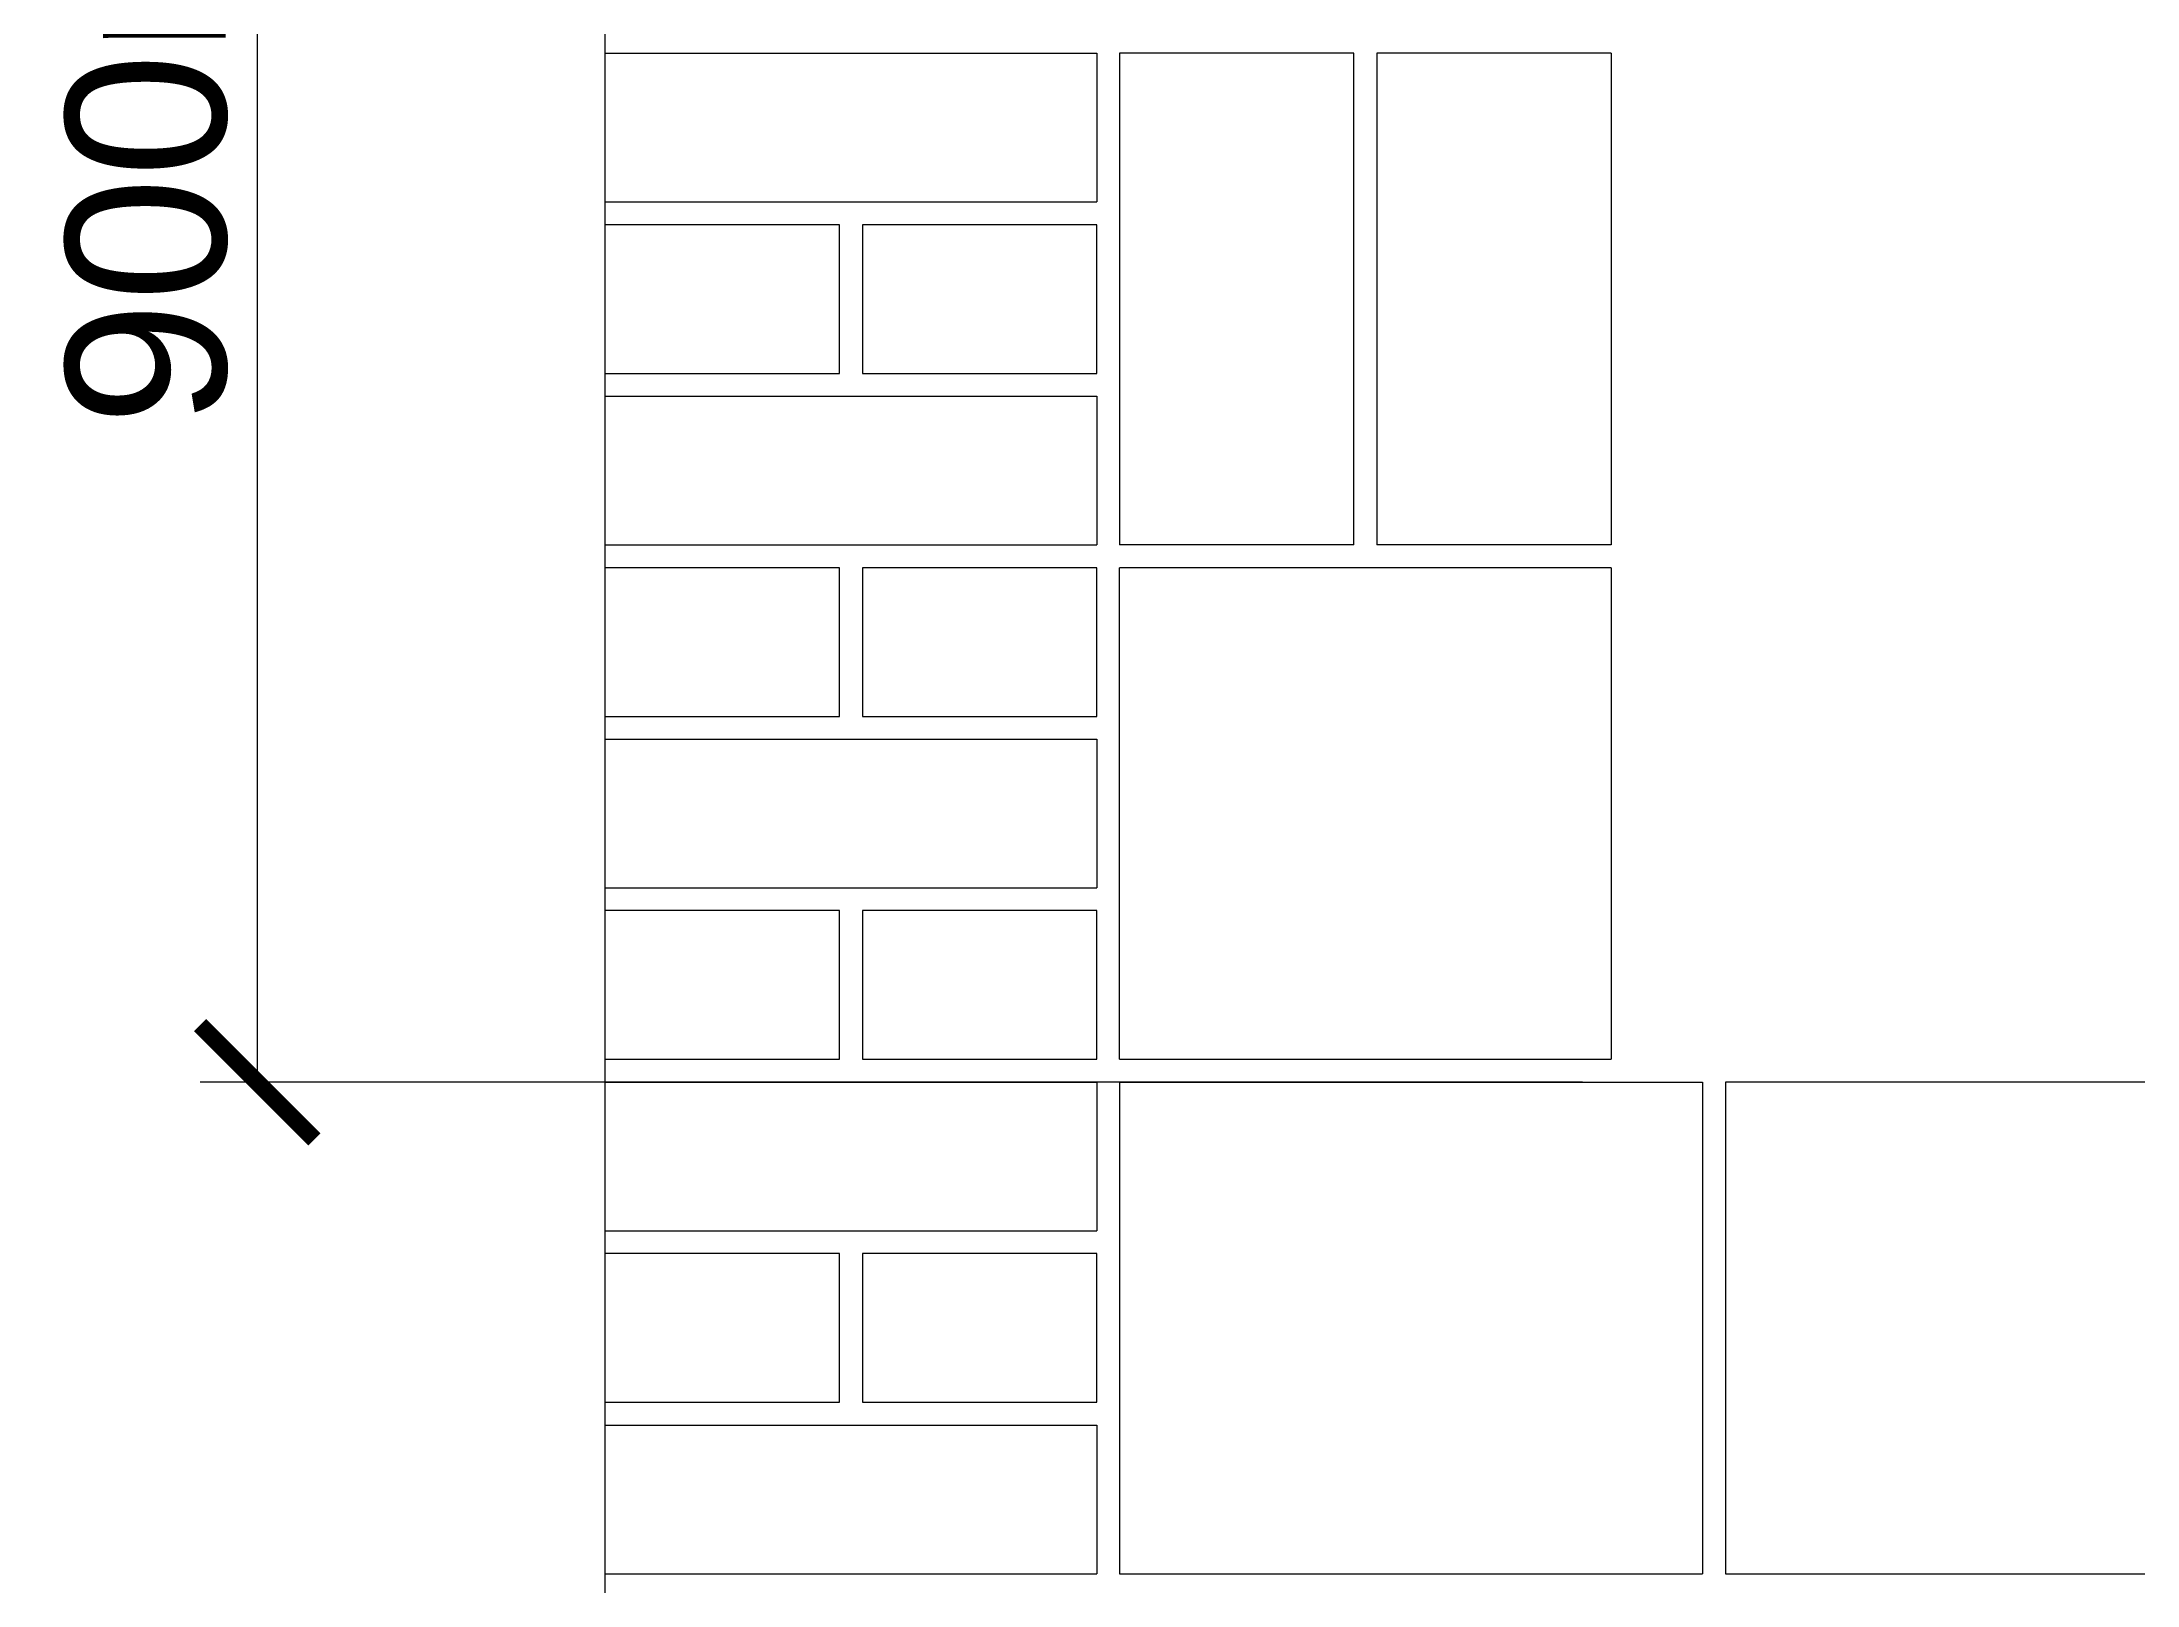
# Model space of a CAD drawing. Header units: millimetres. Extents: x -11841 to 102317, y -68819 to 40378.
# Drawn here: x 71960 to 72877, y 4018 to 4693 of the extents above; entities that cross this region are included whole.
import ezdxf

# ---------------------------------------------------------------- set-up
doc = ezdxf.new("R2010")
doc.units = ezdxf.units.MM
doc.layers.add('A-Walls', color=7, linetype='Continuous')
doc.styles.get("Standard").update_dxf_attribs({"font": 'Arial.ttf'})
doc.dimstyles.new('JRMStyle', dxfattribs={"dimtxt": 3.5, "dimasz": 2.5, "dimexe": 1.25, "dimexo": 0.625, "dimtad": 1, "dimdec": 0, "dimdsep": 46, "dimtxsty": 'Standard', "dimblk": 'ARCHTICK', "dimblk1": 'ARCHTICK', "dimblk2": 'ARCHTICK', "dimcen": 2.5, "dimadec": 0, "dimazin": 0, "dimtfac": 1, "dimtdec": 0, "dimtmove": 0, "dimatfit": 3, "dimldrblk": 'ARCHTICK', "dimfxl": 1, "dimarcsym": 0})

# ---------------------------------------------------------------- blocks, each defined once
blk = doc.blocks.new('_ArchTick')
at = {"color": 0, "linetype": 'ByBlock', "const_width": 0.15}
blk.add_lwpolyline([(-0.5, -0.5), (0.5, 0.5)], dxfattribs=at)
blk = doc.blocks.new('*D78')
at = {"color": 0, "lineweight": -2, "ltscale": 0.58, "transparency": 16777216}
for p, q in [((72634.12741914036, 5137.832281707066), (72029.46530849155, 5137.832281707066)), ((72054.46530849155, 5137.832281707066), (72054.46530849155, 4237.832281707068)), ((72634.12741914036, 4237.832281707068), (72029.46530849155, 4237.832281707068))]:
    blk.add_line(p, q, dxfattribs=at)
at = {"layer": 'Defpoints', "color": 0, "ltscale": 0.58, "transparency": 16777216}
for p in [(72646.62741914036, 5137.832281707066), (72054.46530849155, 4237.832281707068), (72646.62741914036, 4237.832281707068)]:
    blk.add_point(p, dxfattribs=at)
at = {"color": 0, "lineweight": -2, "ltscale": 0.58, "transparency": 16777216, "xscale": 50, "yscale": 50, "zscale": 50}
for p, rotation in [((72054.46530849155, 5137.832281707066), 90), ((72054.46530849155, 4237.832281707068), 270)]:
    blk.add_blockref('_ArchTick', p, dxfattribs=dict(at, rotation=rotation))
at = {"color": 0, "ltscale": 0.58, "transparency": 16777216, "insert": (72006.22519935103, 4687.832281707078), "char_height": 70, "attachment_point": 5, "rotation": 90}
blk.add_mtext('900mm', dxfattribs=at)

msp = doc.modelspace()

# ---------------------------------------------------------------- linework, layer by layer
for p, q in [((72206.62741914048, 2887.83228170709), (72206.62741914048, 5693.832281707095)), ((72206.62741914048, 4687.832281707067), (72421.62741914048, 4687.832281707067)), ((72421.62741914048, 4687.832281707067), (72421.62741914048, 4622.832281707067)), ((72534.12741914048, 4687.832281707067), (72431.62741914048, 4687.832281707067)), ((72431.62741914048, 4687.832281707067), (72431.62741914048, 4472.832281707067)), ((72534.12741914048, 4472.832281707067), (72534.12741914048, 4687.832281707067)), ((72646.62741914048, 4687.832281707067), (72544.12741914048, 4687.832281707067)), ((72544.12741914048, 4687.832281707067), (72544.12741914048, 4472.832281707067)), ((72206.62741914048, 4622.832281707067), (72421.62741914048, 4622.832281707067)), ((72309.12741914048, 4612.832281707067), (72206.62741914048, 4612.832281707067)), ((72309.12741914048, 4547.832281707067), (72309.12741914048, 4612.832281707067)), ((72421.62741914048, 4612.832281707067), (72319.12741914048, 4612.832281707067)), ((72319.12741914048, 4612.832281707067), (72319.12741914048, 4547.832281707067)), ((72421.62741914048, 4547.832281707067), (72421.62741914048, 4612.832281707067)), ((72206.62741914048, 4547.832281707067), (72309.12741914048, 4547.832281707067)), ((72319.12741914048, 4547.832281707067), (72421.62741914048, 4547.832281707067)), ((72206.62741914048, 4537.832281707067), (72421.62741914048, 4537.832281707067)), ((72421.62741914048, 4537.832281707067), (72421.62741914048, 4472.832281707067)), ((72206.62741914048, 4472.832281707067), (72421.62741914048, 4472.832281707067)), ((72534.12741914048, 4472.832281707067), (72431.62741914048, 4472.832281707067)), ((72646.62741914048, 4472.832281707067), (72544.12741914048, 4472.832281707067)), ((72309.12741914048, 4462.832281707067), (72206.62741914048, 4462.832281707067)), ((72309.12741914048, 4397.832281707067), (72309.12741914048, 4462.832281707067)), ((72421.62741914048, 4462.832281707067), (72319.12741914048, 4462.832281707067)), ((72319.12741914048, 4462.832281707067), (72319.12741914048, 4397.832281707067)), ((72421.62741914048, 4397.832281707067), (72421.62741914048, 4462.832281707067)), ((72431.62741914048, 4247.832281707067), (72431.62741914048, 4462.832281707067)), ((72646.62741914036, 4462.832281707067), (72431.62741914048, 4462.832281707067)), ((72206.62741914048, 4397.832281707067), (72309.12741914048, 4397.832281707067)), ((72319.12741914048, 4397.832281707067), (72421.62741914048, 4397.832281707067)), ((72206.62741914048, 4387.832281707067), (72421.62741914048, 4387.832281707067)), ((72421.62741914048, 4387.832281707067), (72421.62741914048, 4322.832281707067)), ((72206.62741914048, 4322.832281707067), (72421.62741914048, 4322.832281707067)), ((72309.12741914048, 4312.832281707067), (72206.62741914048, 4312.832281707067)), ((72309.12741914048, 4247.832281707067), (72309.12741914048, 4312.832281707067)), ((72421.62741914048, 4312.832281707067), (72319.12741914048, 4312.832281707067)), ((72319.12741914048, 4312.832281707067), (72319.12741914048, 4247.832281707067)), ((72421.62741914048, 4247.832281707067), (72421.62741914048, 4312.832281707067)), ((72206.62741914048, 4247.832281707067), (72309.12741914048, 4247.832281707067)), ((72319.12741914048, 4247.832281707067), (72421.62741914048, 4247.832281707067)), ((72431.62741914048, 4247.832281707067), (72646.62741914036, 4247.832281707067)), ((72206.62741914048, 4237.832281707067), (72421.62741914048, 4237.832281707067)), ((72421.62741914048, 4237.832281707067), (72421.62741914048, 4172.832281707067)), ((72431.62741914048, 4237.832281707067), (72431.62741914048, 4022.832281707067)), ((73136.62741914038, 4237.832281707068), (72696.62741914029, 4237.832281707068)), ((72206.62741914048, 4172.832281707067), (72421.62741914048, 4172.832281707067)), ((72309.12741914048, 4162.832281707067), (72206.62741914048, 4162.832281707067)), ((72309.12741914048, 4097.832281707067), (72309.12741914048, 4162.832281707067)), ((72421.62741914048, 4162.832281707067), (72319.12741914048, 4162.832281707067)), ((72319.12741914048, 4162.832281707067), (72319.12741914048, 4097.832281707067)), ((72421.62741914048, 4097.832281707067), (72421.62741914048, 4162.832281707067)), ((72206.62741914048, 4097.832281707067), (72309.12741914048, 4097.832281707067)), ((72319.12741914048, 4097.832281707067), (72421.62741914048, 4097.832281707067)), ((72206.62741914048, 4087.832281707067), (72421.62741914048, 4087.832281707067)), ((72421.62741914048, 4087.832281707067), (72421.62741914048, 4022.832281707067)), ((72206.62741914048, 4022.832281707067), (72421.62741914048, 4022.832281707067)), ((72696.62741914029, 4022.832281707067), (73136.62741914036, 4022.832281707067))]:
    msp.add_line(p, q)
at = {"ltscale": 0.58}
for p, q in [((72646.62741914048, 4687.832281707067), (72646.62741914048, 4472.832281707067)), ((72646.62741914036, 4462.832281707067), (72646.62741914036, 4247.832281707067)), ((72431.62741914048, 4237.832281707067), (72686.62741914029, 4237.832281707068)), ((72686.62741914029, 4237.832281707068), (72686.62741914029, 4022.832281707067)), ((72696.62741914029, 4237.832281707068), (72696.62741914029, 4022.832281707067)), ((72431.62741914048, 4022.832281707067), (72686.62741914029, 4022.832281707067))]:
    msp.add_line(p, q, dxfattribs=at)
at = {"layer": 'A-Walls'}
msp.add_line((72206.62741914048, 2887.832281707135), (72206.6274191405, 5693.832281707095), dxfattribs=at)

# ---------------------------------------------------------------- dimensions: what is measured, and where the dimension line sits
at = {"ltscale": 0.58}
dim = msp.add_linear_dim(base=(72054.46530849155, 4237.832281707068), p1=(72646.62741914036, 5137.832281707066), p2=(72646.62741914036, 4237.832281707068), angle=90, dimstyle='JRMStyle', override={"dimpost": 'mm'}, dxfattribs=at)
dim.commit()
dim.dimension.update_dxf_attribs({"geometry": '*D78', "text_midpoint": (72006.22519935103, 4687.832281707078)})

doc.saveas('drawing.dxf')
